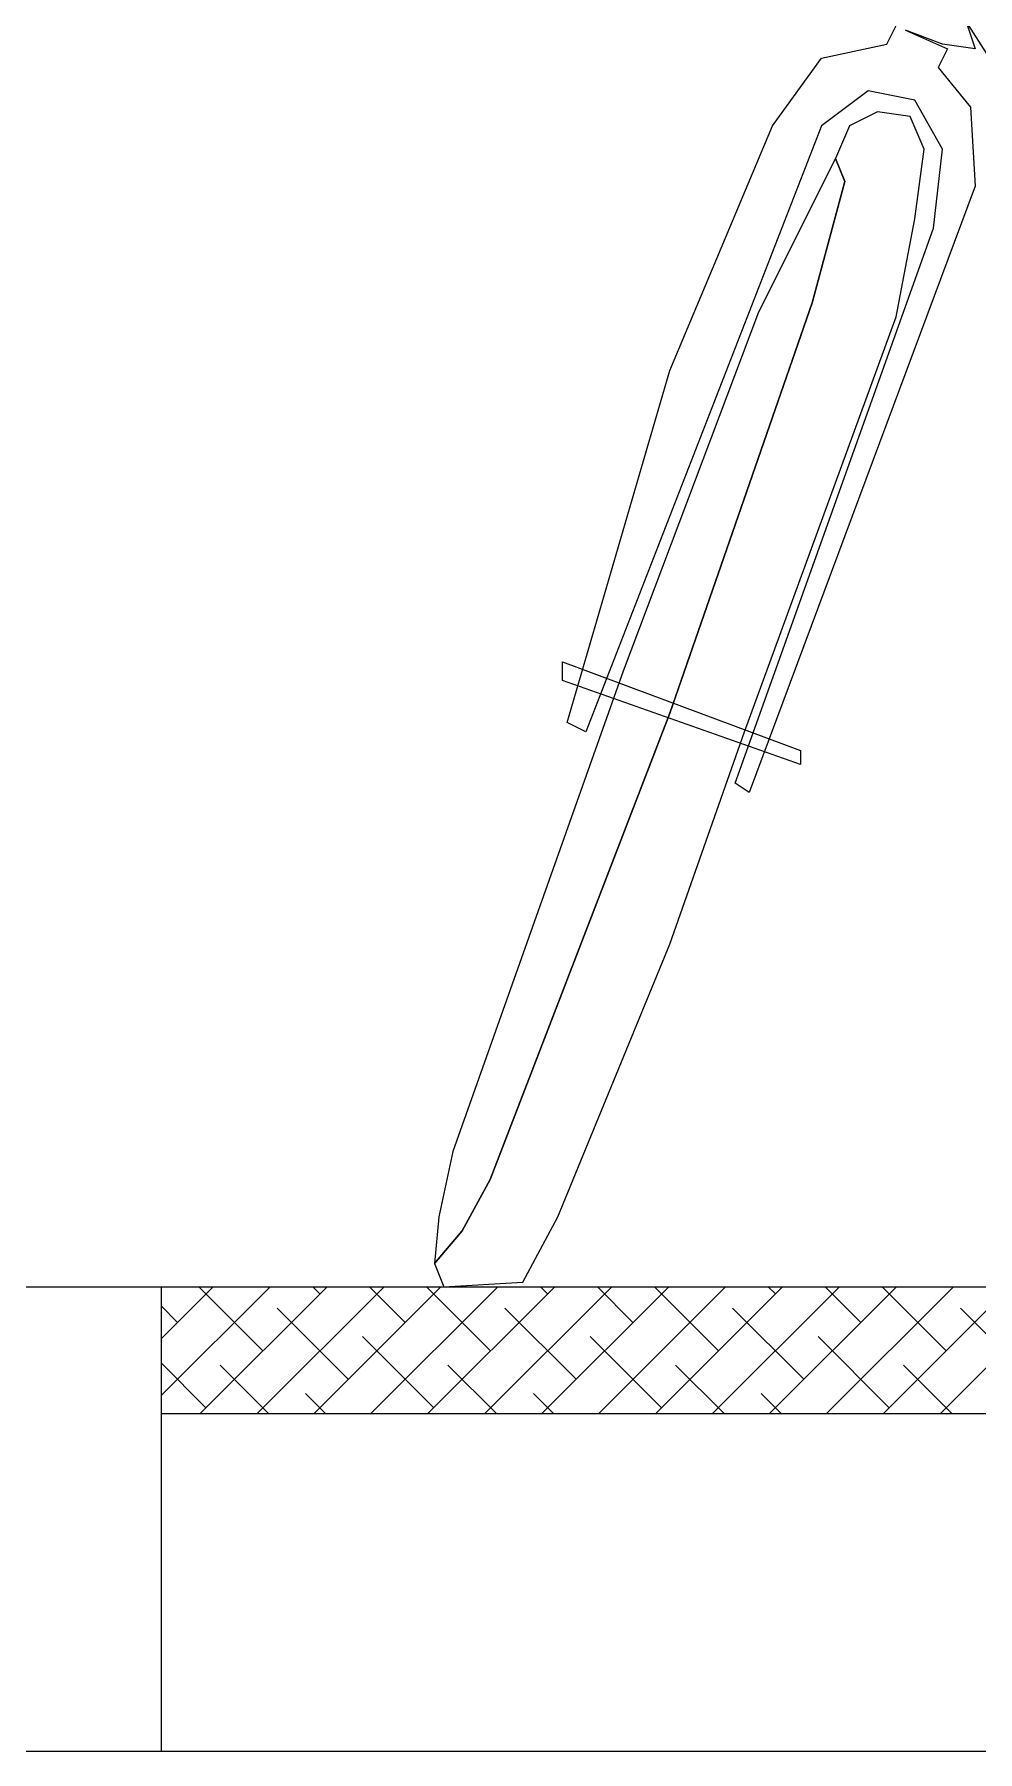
# Model space of a CAD drawing. Extents: x 941299 to 942979, y 2579300 to 2579597.
# Drawn here: x 942684.275 to 942686.507, y 2579505.248 to 2579509.311 of the extents above; entities that cross this region are included whole.
import ezdxf

# ---------------------------------------------------------------- set-up
doc = ezdxf.new("R2010")
doc.units = 0
doc.layers.get('0').update_dxf_attribs({"linetype": 'CONTINUOUS'})
doc.layers.add('fz', color=7, linetype='CONTINUOUS')
doc.layers.add('道路结构', color=7, linetype='CONTINUOUS')
doc.layers.add('标注', color=4, linetype='CONTINUOUS', lineweight=15)
doc.styles.get("Standard").update_dxf_attribs({"font": 'simplex1.shx', "width": 0.7, "bigfont": 'hztxt.shx'})

# ---------------------------------------------------------------- blocks, each defined once
blk = doc.blocks.new('单车')
at = {"color": 143, "linetype": 'Continuous'}
for p, q in [((-1440.5524, -1093.6501), (-1440.5304, -1093.6059)), ((-1439.6864, -1094.665), (-1440.3649, -1093.5949)), ((-1440.3649, -1093.5949), (-1440.3428, -1093.6611)), ((-1440.5083, -1093.617), (-1440.409, -1093.6611)), ((-1440.4201, -1093.6501), (-1440.5083, -1093.617)), ((-1440.8227, -1093.8431), (-1440.7069, -1093.6832)), ((-1440.7069, -1093.6832), (-1440.5524, -1093.6501)), ((-1440.409, -1093.6611), (-1440.4311, -1093.7052)), ((-1440.3428, -1093.6611), (-1440.4201, -1093.6501)), ((-1440.4311, -1093.7052), (-1440.3539, -1093.799)), ((-1440.5966, -1093.7604), (-1440.7069, -1093.8431)), ((-1440.4862, -1093.7825), (-1440.5966, -1093.7604)), ((-1440.4201, -1093.8983), (-1440.4862, -1093.7825)), ((-1440.3539, -1093.799), (-1440.3428, -1093.9866)), ((-1440.7069, -1093.8431), (-1441.264, -1095.2773)), ((-1441.0654, -1094.4223), (-1440.8227, -1093.8431)), ((-1440.6407, -1093.8431), (-1440.6738, -1093.9204)), ((-1440.5745, -1093.81), (-1440.6407, -1093.8431)), ((-1440.4973, -1093.8211), (-1440.5745, -1093.81)), ((-1440.4642, -1093.8983), (-1440.4973, -1093.8211)), ((-1440.6738, -1093.9204), (-1440.8558, -1094.2844)), ((-1440.6738, -1093.9204), (-1440.6738, -1093.9204)), ((-1440.6517, -1093.9755), (-1440.6738, -1093.9204)), ((-1440.6738, -1093.9204), (-1440.6517, -1093.9755)), ((-1440.4862, -1094.0638), (-1440.4642, -1093.8983)), ((-1440.4421, -1094.0859), (-1440.4201, -1093.8983)), ((-1440.3428, -1093.9866), (-1440.8779, -1095.4208)), ((-1440.729, -1094.2624), (-1440.6517, -1093.9755)), ((-1440.6517, -1093.9755), (-1440.729, -1094.2624)), ((-1440.911, -1095.3987), (-1440.4421, -1094.0859)), ((-1440.5304, -1094.2955), (-1440.4862, -1094.0638)), ((-1440.8558, -1094.2844), (-1441.1758, -1095.1339)), ((-1441.0654, -1095.2332), (-1440.729, -1094.2624)), ((-1440.729, -1094.2624), (-1441.0654, -1095.2332)), ((-1440.8889, -1095.2773), (-1440.5304, -1094.2955)), ((-1441.3082, -1095.2553), (-1441.0654, -1094.4223)), ((-1441.1758, -1095.1339), (-1441.5785, -1096.2703)), ((-1441.3192, -1095.1119), (-1440.7565, -1095.3215)), ((-1441.3192, -1095.1119), (-1441.3192, -1095.1119)), ((-1441.3192, -1095.156), (-1441.3192, -1095.1119)), ((-1440.7565, -1095.3546), (-1441.3192, -1095.156)), ((-1441.4902, -1096.3365), (-1441.0654, -1095.2332)), ((-1441.0654, -1095.2332), (-1441.4902, -1096.3365)), ((-1441.264, -1095.2773), (-1441.3082, -1095.2553)), ((-1441.0654, -1095.7793), (-1440.8889, -1095.2773)), ((-1440.7565, -1095.3215), (-1440.7565, -1095.3546)), ((-1440.8779, -1095.4208), (-1440.911, -1095.3987)), ((-1441.3302, -1096.4247), (-1441.0654, -1095.7793)), ((-1441.5785, -1096.2703), (-1441.6116, -1096.4247)), ((-1441.5564, -1096.4578), (-1441.4902, -1096.3365)), ((-1441.4902, -1096.3365), (-1441.5564, -1096.4578)), ((-1441.6116, -1096.4247), (-1441.6226, -1096.535)), ((-1441.413, -1096.5792), (-1441.3302, -1096.4247)), ((-1441.6226, -1096.535), (-1441.5564, -1096.4578)), ((-1441.5564, -1096.4578), (-1441.6226, -1096.535)), ((-1441.6226, -1096.535), (-1441.6005, -1096.5902)), ((-1441.6005, -1096.5902), (-1441.413, -1096.5792))]:
    blk.add_line(p, q, dxfattribs=at)
at = {"color": 143, "width": 0.8, "flags": 9}
for tag in ['YSIZE', 'XSIZE']:
    blk.add_attdef(tag, (-1438.3956, -1096.4688), '', height=0.00181, dxfattribs=at)

msp = doc.modelspace()

# ---------------------------------------------------------------- hatches: boundary and pattern name
at = {"layer": 'fz'}
h = msp.add_hatch(dxfattribs=at)
h.set_pattern_fill('ANSI38', color=256, scale=0.03, style=0)
h.set_pattern_definition([(44.9999999996, (418.30862, 5.28209), (-0.0673519209076, 0.0673519209085), []), (134.9999999996, (418.30862, 5.28209), (-0.2020557627236, 0.0673519209094), [0.238125, -0.142875])])
h.paths.add_polyline_path([(942684.57533, 2579506.34786), (942684.57533, 2579506.04786), (942689.97533, 2579506.04786), (942689.97533, 2579506.34786)])

# ---------------------------------------------------------------- linework, layer by layer
for p, q in [((942666.22533, 2579506.34786), (942689.97533, 2579506.34786)), ((942684.57533, 2579506.04786), (942689.97533, 2579506.04786))]:
    msp.add_line(p, q)
at = {"layer": '道路结构'}
for p, q in [((942684.57533, 2579506.34786), (942684.57533, 2579505.24978)), ((942689.97533, 2579505.24786), (942677.22553, 2579505.24786))]:
    msp.add_line(p, q, dxfattribs=at)

# ---------------------------------------------------------------- block references
at = {"layer": '标注'}
msp.add_blockref('单车', (944126.84417, 2580602.93807), dxfattribs=at)

doc.saveas('drawing.dxf')
